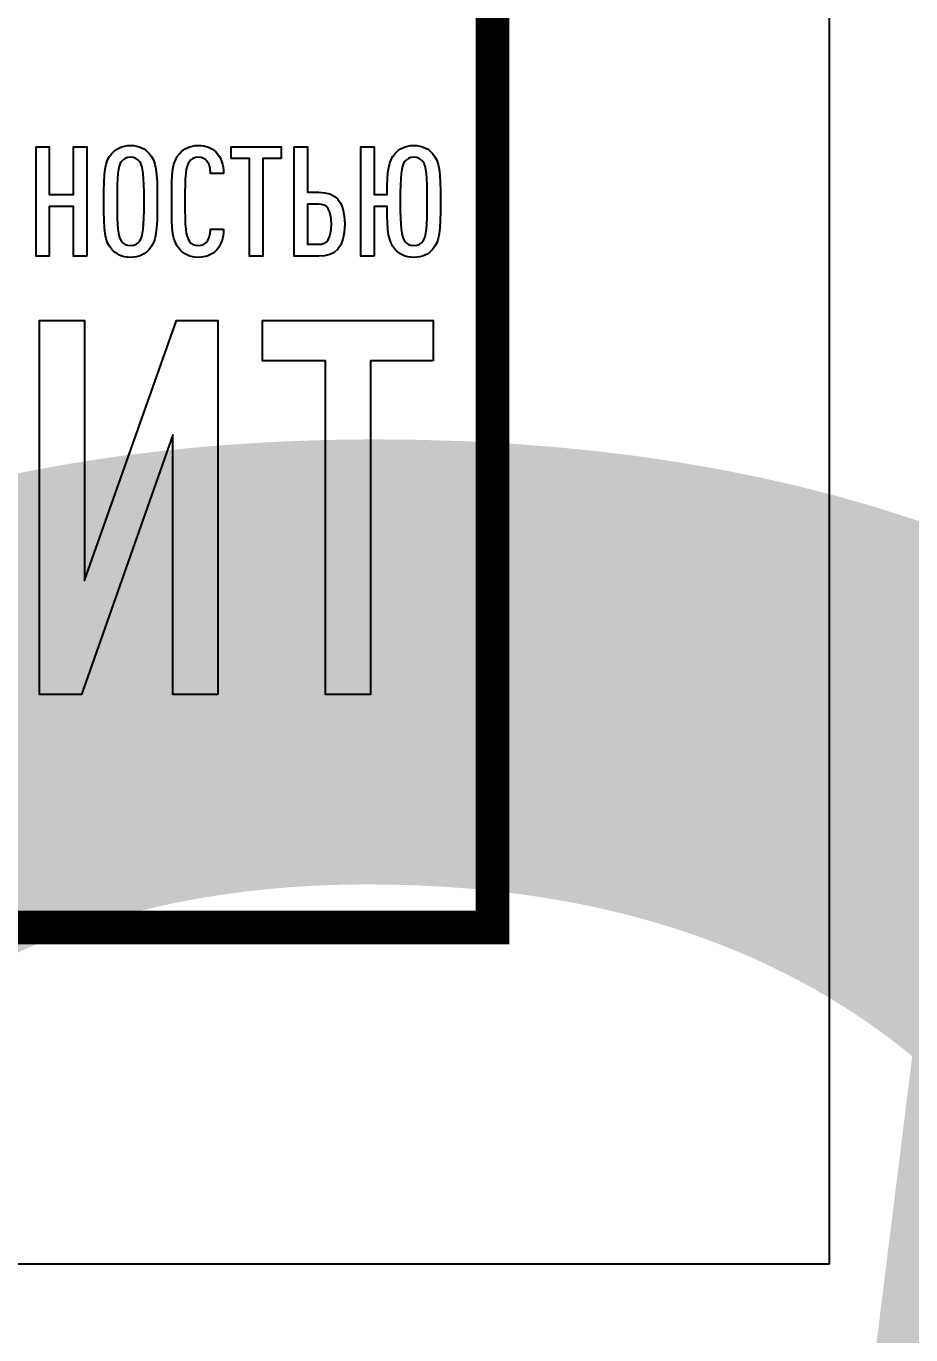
# Model space of a CAD drawing. Header units: metres. Extents: x 1981 to 7362, y 1229 to 3678.
# Drawn here: x 5441.92 to 5455.06, y 1981.54 to 2000.98 of the extents above; entities that cross this region are included whole.
import ezdxf
from ezdxf.enums import TextEntityAlignment as Align

# ---------------------------------------------------------------- set-up
doc = ezdxf.new("R2018")
doc.units = ezdxf.units.M
doc.layers.add('layer 1', color=7, linetype='Continuous')
doc.layers.add('Форматы', color=7, linetype='Continuous')
doc.styles.add('GOST-2.304_Type-B', font='GOST Common.ttf')
doc.styles.get("Standard").update_dxf_attribs({"font": 'GOST Common.ttf'})

# ---------------------------------------------------------------- blocks, each defined once
blk = doc.blocks.new('*U142')
at = {"style": 'GOST-2.304_Type-B'}
blk.add_attdef('РАЗРАБОТАЛ', text='', height=2.5, dxfattribs=at).set_placement((40.501, -264.224), align=Align.MIDDLE_LEFT)
at = {"style": 'GOST-2.304_Type-B', "flags": 8}
for tag, height, p in [('ДАТА', 2.5, (80.074, -264.402)), ('ЛИСТ', 3, (176.388, -271.915)), ('ЛИСТОВ', 3, (193.888, -271.915)), ('ФОРМАТ', 3, (170.972, -294.745))]:
    blk.add_attdef(tag, text='', height=height, dxfattribs=at).set_placement(p, align=Align.MIDDLE_CENTER)
at = {"style": 'GOST-2.304_Type-B'}
blk.add_attdef('ПРОВЕРИЛ', (40.749, -270.729), '', height=2.5, dxfattribs=at)
at = {"lineweight": 30, "flags": 104}
for tag, p in [('ТЕПЛОВЫЕ_СЕТИ', (120, -269.5)), ('ИМЯ_ЧЕРТЕЖА', (120, -284.5))]:
    blk.add_attdef(tag, text='', height=3, dxfattribs=at).set_placement(p, align=Align.MIDDLE_CENTER)
blk = doc.blocks.new('*U143')
at = {"style": 'GOST-2.304_Type-B'}
blk.add_attdef('РАЗРАБОТАЛ', text='', height=2.5, dxfattribs=at).set_placement((250.501, -264.224), align=Align.MIDDLE_LEFT)
at = {"style": 'GOST-2.304_Type-B', "flags": 8}
for tag, height, p in [('ДАТА', 2.5, (290.074, -264.402)), ('ЛИСТ', 3, (386.388, -271.915)), ('ЛИСТОВ', 3, (403.888, -271.915)), ('ФОРМАТ', 3, (380.972, -294.745))]:
    blk.add_attdef(tag, text='', height=height, dxfattribs=at).set_placement(p, align=Align.MIDDLE_CENTER)
at = {"style": 'GOST-2.304_Type-B'}
blk.add_attdef('ПРОВЕРИЛ', (250.749, -270.729), '', height=2.5, dxfattribs=at)
at = {"lineweight": 30, "flags": 104}
for tag, p in [('ТЕПЛОВЫЕ_СЕТИ', (330, -269.5)), ('ИМЯ_ЧЕРТЕЖА', (330, -284.5))]:
    blk.add_attdef(tag, text='', height=3, dxfattribs=at).set_placement(p, align=Align.MIDDLE_CENTER)
blk = doc.blocks.new('Лого')
at = {"layer": 'layer 1', "color": 159}
for points, knots in [([(9.0238, 1.9399), (9.0238, 1.9399), (9.0238, 2.3015), (9.0238, 2.3015), (9.0238, 2.3015), (9.0238, 2.3015), (8.9801, 2.3015), (8.9801, 2.3015), (8.9801, 2.3015), (8.9801, 2.3015), (8.9801, 2.1436), (8.9801, 2.1436), (8.9801, 2.1436), (8.9801, 2.1436), (8.8998, 2.1436), (8.8998, 2.1436), (8.8998, 2.1436), (8.8998, 2.1436), (8.8998, 2.3015), (8.8998, 2.3015), (8.8998, 2.3015), (8.8998, 2.3015), (8.8561, 2.3015), (8.8561, 2.3015), (8.8561, 2.3015), (8.8561, 2.3015), (8.8561, 1.9399), (8.8561, 1.9399), (8.8561, 1.9399), (8.8561, 1.9399), (8.8998, 1.9399), (8.8998, 1.9399), (8.8998, 1.9399), (8.8998, 1.9399), (8.8998, 2.1039), (8.8998, 2.1039), (8.8998, 2.1039), (8.8998, 2.1039), (8.9801, 2.1039), (8.9801, 2.1039), (8.9801, 2.1039), (8.9801, 2.1039), (8.9801, 1.9399), (8.9801, 1.9399), (8.9801, 1.9399), (8.9801, 1.9399), (9.0238, 1.9399), (9.0238, 1.9399)], [0, 0, 0, 0, 0.076923, 0.076923, 0.076923, 0.076923, 0.153846, 0.153846, 0.153846, 0.153846, 0.230769, 0.230769, 0.230769, 0.230769, 0.307692, 0.307692, 0.307692, 0.307692, 0.384615, 0.384615, 0.384615, 0.384615, 0.461538, 0.461538, 0.461538, 0.461538, 0.538462, 0.538462, 0.538462, 0.538462, 0.615385, 0.615385, 0.615385, 0.615385, 0.692308, 0.692308, 0.692308, 0.692308, 0.769231, 0.769231, 0.769231, 0.769231, 0.846154, 0.846154, 0.846154, 0.846154, 1, 1, 1, 1]), ([(9.2569, 2.1207), (9.2569, 2.2208), (9.2538, 2.2533), (9.2305, 2.2792), (9.2305, 2.2792), (9.2163, 2.2949), (9.197, 2.3056), (9.1685, 2.3056), (9.1685, 2.3056), (9.1401, 2.3056), (9.1208, 2.2949), (9.1065, 2.2792), (9.1065, 2.2792), (9.0832, 2.2533), (9.0801, 2.2208), (9.0801, 2.1207), (9.0801, 2.1207), (9.0801, 2.0206), (9.0832, 1.9881), (9.1065, 1.9622), (9.1065, 1.9622), (9.1208, 1.9465), (9.1401, 1.9358), (9.1685, 1.9358), (9.1685, 1.9358), (9.197, 1.9358), (9.2163, 1.9465), (9.2305, 1.9622), (9.2305, 1.9622), (9.2538, 1.9881), (9.2569, 2.0206), (9.2569, 2.1207)], [0, 0, 0, 0, 0.111111, 0.111111, 0.111111, 0.111111, 0.222222, 0.222222, 0.222222, 0.222222, 0.333333, 0.333333, 0.333333, 0.333333, 0.444444, 0.444444, 0.444444, 0.444444, 0.555556, 0.555556, 0.555556, 0.555556, 0.666667, 0.666667, 0.666667, 0.666667, 0.777778, 0.777778, 0.777778, 0.777778, 1, 1, 1, 1]), ([(9.4763, 2.0293), (9.4763, 2.0293), (9.4331, 2.0293), (9.4331, 2.0293), (9.4331, 2.0293), (9.4326, 2.014), (9.4296, 1.9983), (9.4215, 1.9876), (9.4215, 1.9876), (9.4159, 1.9805), (9.4067, 1.9749), (9.393, 1.9749), (9.393, 1.9749), (9.3788, 1.9749), (9.3691, 1.9805), (9.363, 1.9886), (9.363, 1.9886), (9.3504, 2.0059), (9.3483, 2.0349), (9.3483, 2.1207), (9.3483, 2.1207), (9.3483, 2.2065), (9.3504, 2.2355), (9.363, 2.2528), (9.363, 2.2528), (9.3691, 2.2609), (9.3788, 2.2665), (9.393, 2.2665), (9.393, 2.2665), (9.4067, 2.2665), (9.4159, 2.2609), (9.4215, 2.2538), (9.4215, 2.2538), (9.4301, 2.2431), (9.4326, 2.2279), (9.4331, 2.2126), (9.4331, 2.2126), (9.4331, 2.2126), (9.4763, 2.2126), (9.4763, 2.2126), (9.4763, 2.2126), (9.4758, 2.2421), (9.4672, 2.268), (9.4504, 2.2843), (9.4504, 2.2843), (9.4362, 2.298), (9.4184, 2.3056), (9.393, 2.3056), (9.393, 2.3056), (9.3646, 2.3056), (9.3448, 2.2949), (9.331, 2.2792), (9.331, 2.2792), (9.3072, 2.2517), (9.3046, 2.2208), (9.3046, 2.1207), (9.3046, 2.1207), (9.3046, 2.0206), (9.3072, 1.9897), (9.331, 1.9622), (9.331, 1.9622), (9.3448, 1.9465), (9.3646, 1.9358), (9.393, 1.9358), (9.393, 1.9358), (9.4169, 1.9358), (9.4347, 1.9429), (9.4489, 1.9556), (9.4489, 1.9556), (9.4667, 1.9719), (9.4758, 1.9988), (9.4763, 2.0293)], [0, 0, 0, 0, 0.052632, 0.052632, 0.052632, 0.052632, 0.105263, 0.105263, 0.105263, 0.105263, 0.157895, 0.157895, 0.157895, 0.157895, 0.210526, 0.210526, 0.210526, 0.210526, 0.263158, 0.263158, 0.263158, 0.263158, 0.315789, 0.315789, 0.315789, 0.315789, 0.368421, 0.368421, 0.368421, 0.368421, 0.421053, 0.421053, 0.421053, 0.421053, 0.473684, 0.473684, 0.473684, 0.473684, 0.526316, 0.526316, 0.526316, 0.526316, 0.578947, 0.578947, 0.578947, 0.578947, 0.631579, 0.631579, 0.631579, 0.631579, 0.684211, 0.684211, 0.684211, 0.684211, 0.736842, 0.736842, 0.736842, 0.736842, 0.789474, 0.789474, 0.789474, 0.789474, 0.842105, 0.842105, 0.842105, 0.842105, 0.894737, 0.894737, 0.894737, 0.894737, 1, 1, 1, 1]), ([(9.6663, 2.2624), (9.6663, 2.2624), (9.6663, 2.3015), (9.6663, 2.3015), (9.6663, 2.3015), (9.6663, 2.3015), (9.5012, 2.3015), (9.5012, 2.3015), (9.5012, 2.3015), (9.5012, 2.3015), (9.5012, 2.2624), (9.5012, 2.2624), (9.5012, 2.2624), (9.5012, 2.2624), (9.5622, 2.2624), (9.5622, 2.2624), (9.5622, 2.2624), (9.5622, 2.2624), (9.5622, 1.9399), (9.5622, 1.9399), (9.5622, 1.9399), (9.5622, 1.9399), (9.6058, 1.9399), (9.6058, 1.9399), (9.6058, 1.9399), (9.6058, 1.9399), (9.6058, 2.2624), (9.6058, 2.2624), (9.6058, 2.2624), (9.6058, 2.2624), (9.6663, 2.2624), (9.6663, 2.2624)], [0, 0, 0, 0, 0.111111, 0.111111, 0.111111, 0.111111, 0.222222, 0.222222, 0.222222, 0.222222, 0.333333, 0.333333, 0.333333, 0.333333, 0.444444, 0.444444, 0.444444, 0.444444, 0.555556, 0.555556, 0.555556, 0.555556, 0.666667, 0.666667, 0.666667, 0.666667, 0.777778, 0.777778, 0.777778, 0.777778, 1, 1, 1, 1]), ([(9.8766, 2.0455), (9.8766, 2.1253), (9.8456, 2.1507), (9.7907, 2.1507), (9.7907, 2.1507), (9.7907, 2.1507), (9.7531, 2.1507), (9.7531, 2.1507), (9.7531, 2.1507), (9.7531, 2.1507), (9.7531, 2.3015), (9.7531, 2.3015), (9.7531, 2.3015), (9.7531, 2.3015), (9.7095, 2.3015), (9.7095, 2.3015), (9.7095, 2.3015), (9.7095, 2.3015), (9.7095, 1.9399), (9.7095, 1.9399), (9.7095, 1.9399), (9.7095, 1.9399), (9.7907, 1.9399), (9.7907, 1.9399), (9.7907, 1.9399), (9.8451, 1.9399), (9.8766, 1.9658), (9.8766, 2.0455)], [0, 0, 0, 0, 0.125, 0.125, 0.125, 0.125, 0.25, 0.25, 0.25, 0.25, 0.375, 0.375, 0.375, 0.375, 0.5, 0.5, 0.5, 0.5, 0.625, 0.625, 0.625, 0.625, 0.75, 0.75, 0.75, 0.75, 1, 1, 1, 1]), ([(9.9741, 1.9399), (9.9741, 1.9399), (9.9741, 2.1039), (9.9741, 2.1039), (9.9741, 2.1039), (9.9741, 2.1039), (10.0167, 2.1039), (10.0167, 2.1039), (10.0167, 2.1039), (10.0173, 2.0171), (10.0213, 1.9876), (10.0432, 1.9622), (10.0432, 1.9622), (10.0569, 1.9465), (10.0767, 1.9358), (10.1051, 1.9358), (10.1051, 1.9358), (10.1336, 1.9358), (10.1529, 1.946), (10.1671, 1.9622), (10.1671, 1.9622), (10.1905, 1.9892), (10.1935, 2.0206), (10.1935, 2.1207), (10.1935, 2.1207), (10.1935, 2.2208), (10.191, 2.2512), (10.1671, 2.2792), (10.1671, 2.2792), (10.1534, 2.2949), (10.1336, 2.3056), (10.1051, 2.3056), (10.1051, 2.3056), (10.0767, 2.3056), (10.0569, 2.2949), (10.0432, 2.2792), (10.0432, 2.2792), (10.0218, 2.2543), (10.0173, 2.2253), (10.0167, 2.1436), (10.0167, 2.1436), (10.0167, 2.1436), (9.9741, 2.1436), (9.9741, 2.1436), (9.9741, 2.1436), (9.9741, 2.1436), (9.9741, 2.3015), (9.9741, 2.3015), (9.9741, 2.3015), (9.9741, 2.3015), (9.9304, 2.3015), (9.9304, 2.3015), (9.9304, 2.3015), (9.9304, 2.3015), (9.9304, 1.9399), (9.9304, 1.9399), (9.9304, 1.9399), (9.9304, 1.9399), (9.9741, 1.9399), (9.9741, 1.9399)], [0, 0, 0, 0, 0.0625, 0.0625, 0.0625, 0.0625, 0.125, 0.125, 0.125, 0.125, 0.1875, 0.1875, 0.1875, 0.1875, 0.25, 0.25, 0.25, 0.25, 0.3125, 0.3125, 0.3125, 0.3125, 0.375, 0.375, 0.375, 0.375, 0.4375, 0.4375, 0.4375, 0.4375, 0.5, 0.5, 0.5, 0.5, 0.5625, 0.5625, 0.5625, 0.5625, 0.625, 0.625, 0.625, 0.625, 0.6875, 0.6875, 0.6875, 0.6875, 0.75, 0.75, 0.75, 0.75, 0.8125, 0.8125, 0.8125, 0.8125, 0.875, 0.875, 0.875, 0.875, 1, 1, 1, 1]), ([(9.2132, 2.1207), (9.2132, 2.0349), (9.2107, 2.0059), (9.198, 1.9886), (9.198, 1.9886), (9.1919, 1.9805), (9.1827, 1.9749), (9.1685, 1.9749), (9.1685, 1.9749), (9.1543, 1.9749), (9.1446, 1.9805), (9.1385, 1.9886), (9.1385, 1.9886), (9.1259, 2.0059), (9.1238, 2.0349), (9.1238, 2.1207), (9.1238, 2.1207), (9.1238, 2.2065), (9.1259, 2.2355), (9.1385, 2.2528), (9.1385, 2.2528), (9.1446, 2.2609), (9.1543, 2.2665), (9.1685, 2.2665), (9.1685, 2.2665), (9.1827, 2.2665), (9.1919, 2.2609), (9.198, 2.2528), (9.198, 2.2528), (9.2107, 2.2355), (9.2132, 2.2065), (9.2132, 2.1207)], [0, 0, 0, 0, 0.111111, 0.111111, 0.111111, 0.111111, 0.222222, 0.222222, 0.222222, 0.222222, 0.333333, 0.333333, 0.333333, 0.333333, 0.444444, 0.444444, 0.444444, 0.444444, 0.555556, 0.555556, 0.555556, 0.555556, 0.666667, 0.666667, 0.666667, 0.666667, 0.777778, 0.777778, 0.777778, 0.777778, 1, 1, 1, 1]), ([(10.1498, 2.1207), (10.1498, 2.0349), (10.1478, 2.0059), (10.1346, 1.9886), (10.1346, 1.9886), (10.1285, 1.9805), (10.1193, 1.9749), (10.1051, 1.9749), (10.1051, 1.9749), (10.0909, 1.9749), (10.0818, 1.9805), (10.0757, 1.9886), (10.0757, 1.9886), (10.0625, 2.0059), (10.0604, 2.0349), (10.0604, 2.1207), (10.0604, 2.1207), (10.0604, 2.2065), (10.0625, 2.2355), (10.0757, 2.2528), (10.0757, 2.2528), (10.0818, 2.2609), (10.0909, 2.2665), (10.1051, 2.2665), (10.1051, 2.2665), (10.1193, 2.2665), (10.1285, 2.2609), (10.1346, 2.2528), (10.1346, 2.2528), (10.1478, 2.2355), (10.1498, 2.2065), (10.1498, 2.1207)], [0, 0, 0, 0, 0.111111, 0.111111, 0.111111, 0.111111, 0.222222, 0.222222, 0.222222, 0.222222, 0.333333, 0.333333, 0.333333, 0.333333, 0.444444, 0.444444, 0.444444, 0.444444, 0.555556, 0.555556, 0.555556, 0.555556, 0.666667, 0.666667, 0.666667, 0.666667, 0.777778, 0.777778, 0.777778, 0.777778, 1, 1, 1, 1]), ([(9.8329, 2.0455), (9.8329, 1.9968), (9.8187, 1.979), (9.7902, 1.979), (9.7902, 1.979), (9.7902, 1.979), (9.7531, 1.979), (9.7531, 1.979), (9.7531, 1.979), (9.7531, 1.979), (9.7531, 2.1116), (9.7531, 2.1116), (9.7531, 2.1116), (9.7531, 2.1116), (9.7902, 2.1116), (9.7902, 2.1116), (9.7902, 2.1116), (9.8187, 2.1116), (9.8329, 2.0938), (9.8329, 2.0455)], [0, 0, 0, 0, 0.166667, 0.166667, 0.166667, 0.166667, 0.333333, 0.333333, 0.333333, 0.333333, 0.5, 0.5, 0.5, 0.5, 0.666667, 0.666667, 0.666667, 0.666667, 1, 1, 1, 1]), ([(9.4574, 0.4914), (9.4574, 0.4914), (9.4574, 1.7272), (9.4574, 1.7272), (9.4574, 1.7272), (9.4574, 1.7272), (9.3202, 1.7272), (9.3202, 1.7272), (9.3202, 1.7272), (9.3202, 1.7272), (9.0165, 0.8681), (9.0165, 0.8681), (9.0165, 0.8681), (9.0165, 0.8681), (9.0165, 1.7272), (9.0165, 1.7272), (9.0165, 1.7272), (9.0165, 1.7272), (8.8673, 1.7272), (8.8673, 1.7272), (8.8673, 1.7272), (8.8673, 1.7272), (8.8673, 0.4914), (8.8673, 0.4914), (8.8673, 0.4914), (8.8673, 0.4914), (9.0061, 0.4914), (9.0061, 0.4914), (9.0061, 0.4914), (9.0061, 0.4914), (9.3081, 1.3488), (9.3081, 1.3488), (9.3081, 1.3488), (9.3081, 1.3488), (9.3081, 0.4914), (9.3081, 0.4914), (9.3081, 0.4914), (9.3081, 0.4914), (9.4574, 0.4914), (9.4574, 0.4914)], [0, 0, 0, 0, 0.090909, 0.090909, 0.090909, 0.090909, 0.181818, 0.181818, 0.181818, 0.181818, 0.272727, 0.272727, 0.272727, 0.272727, 0.363636, 0.363636, 0.363636, 0.363636, 0.454545, 0.454545, 0.454545, 0.454545, 0.545455, 0.545455, 0.545455, 0.545455, 0.636364, 0.636364, 0.636364, 0.636364, 0.727273, 0.727273, 0.727273, 0.727273, 0.818182, 0.818182, 0.818182, 0.818182, 1, 1, 1, 1]), ([(10.169, 1.5935), (10.169, 1.5935), (10.169, 1.7272), (10.169, 1.7272), (10.169, 1.7272), (10.169, 1.7272), (9.6049, 1.7272), (9.6049, 1.7272), (9.6049, 1.7272), (9.6049, 1.7272), (9.6049, 1.5935), (9.6049, 1.5935), (9.6049, 1.5935), (9.6049, 1.5935), (9.8132, 1.5935), (9.8132, 1.5935), (9.8132, 1.5935), (9.8132, 1.5935), (9.8132, 0.4914), (9.8132, 0.4914), (9.8132, 0.4914), (9.8132, 0.4914), (9.9624, 0.4914), (9.9624, 0.4914), (9.9624, 0.4914), (9.9624, 0.4914), (9.9624, 1.5935), (9.9624, 1.5935), (9.9624, 1.5935), (9.9624, 1.5935), (10.169, 1.5935), (10.169, 1.5935)], [0, 0, 0, 0, 0.111111, 0.111111, 0.111111, 0.111111, 0.222222, 0.222222, 0.222222, 0.222222, 0.333333, 0.333333, 0.333333, 0.333333, 0.444444, 0.444444, 0.444444, 0.444444, 0.555556, 0.555556, 0.555556, 0.555556, 0.666667, 0.666667, 0.666667, 0.666667, 0.777778, 0.777778, 0.777778, 0.777778, 1, 1, 1, 1])]:
    blk.add_open_spline(points, degree=3, knots=knots, dxfattribs=at)
blk = doc.blocks.new('*U144')
blk.add_lwpolyline([(0, 594), (420, 594), (420, -297), (0, -297)], close=True)
at = {"const_width": 0.5}
blk.add_lwpolyline([(20, 589), (415, 589), (415, -292), (20, -292)], close=True, dxfattribs=at)
at = {"xscale": 4.492609629394886, "yscale": 4.492609629394886, "zscale": 4.492609629394886}
blk.add_blockref('Лого', (368.434, -290.745), dxfattribs=at)
at = {"style": 'GOST-2.304_Type-B'}
blk.add_attdef('РАЗРАБОТАЛ', text='', height=2.5, dxfattribs=at).set_placement((250.501, -264.224), align=Align.MIDDLE_LEFT)
at = {"style": 'GOST-2.304_Type-B', "flags": 8}
for tag, height, p in [('ДАТА', 2.5, (290.074, -264.402)), ('ЛИСТ', 3, (386.388, -271.915)), ('ЛИСТОВ', 3, (403.888, -271.915)), ('ФОРМАТ', 3, (380.972, -294.745))]:
    blk.add_attdef(tag, text='', height=height, dxfattribs=at).set_placement(p, align=Align.MIDDLE_CENTER)
at = {"style": 'GOST-2.304_Type-B'}
blk.add_attdef('ПРОВЕРИЛ', (250.749, -270.729), '', height=2.5, dxfattribs=at)
at = {"lineweight": 30, "flags": 104}
for tag, p in [('ТЕПЛОВЫЕ_СЕТИ', (330, -269.5)), ('ИМЯ_ЧЕРТЕЖА', (330, -284.5))]:
    blk.add_attdef(tag, text='', height=3, dxfattribs=at).set_placement(p, align=Align.MIDDLE_CENTER)
blk = doc.blocks.new('*U145')
at = {"style": 'GOST-2.304_Type-B'}
blk.add_attdef('РАЗРАБОТАЛ', text='', height=2.5, dxfattribs=at).set_placement((424.501, -264.224), align=Align.MIDDLE_LEFT)
at = {"style": 'GOST-2.304_Type-B', "flags": 8}
for tag, height, p in [('ДАТА', 2.5, (464.074, -264.402)), ('ЛИСТ', 3, (560.388, -271.915)), ('ЛИСТОВ', 3, (577.888, -271.915)), ('ФОРМАТ', 3, (554.972, -294.745))]:
    blk.add_attdef(tag, text='', height=height, dxfattribs=at).set_placement(p, align=Align.MIDDLE_CENTER)
at = {"style": 'GOST-2.304_Type-B'}
blk.add_attdef('ПРОВЕРИЛ', (424.749, -270.729), '', height=2.5, dxfattribs=at)
at = {"lineweight": 30, "flags": 104}
for tag, p in [('ТЕПЛОВЫЕ_СЕТИ', (504, -269.5)), ('ИМЯ_ЧЕРТЕЖА', (504, -284.5))]:
    blk.add_attdef(tag, text='', height=3, dxfattribs=at).set_placement(p, align=Align.MIDDLE_CENTER)

msp = doc.modelspace()

# ---------------------------------------------------------------- block references
at = {"layer": 'Форматы'}
ref = msp.add_blockref('*U144', (5033.849, 2279.592), dxfattribs=at)
lines = msp.add_mtext('Спецификация оборудования, \\Pизделий и материалов', dxfattribs={"layer": '0', "insert": (5363.849, 1995.092), "char_height": 70, "attachment_point": 1})
ref.add_attrib('ИМЯ_ЧЕРТЕЖА', '', (5363.849, 1995.092), dxfattribs={"flags": 104}).embed_mtext(lines)
lines = msp.add_mtext('Тепломеханические решения тепловых сетей', dxfattribs={"layer": '0', "insert": (5363.849, 2010.092), "char_height": 70, "attachment_point": 1})
ref.add_attrib('ТЕПЛОВЫЕ_СЕТИ', '', (5363.849, 2010.092), dxfattribs={"flags": 104}).embed_mtext(lines)
ref = msp.add_blockref('*U145', (4087.543, 2263.953), dxfattribs=at)
lines = msp.add_mtext('Тепломеханические решения тепловых сетей', dxfattribs={"layer": '0', "insert": (4591.543, 1994.453), "char_height": 70, "attachment_point": 1})
ref.add_attrib('ТЕПЛОВЫЕ_СЕТИ', '', (4591.543, 1994.453), dxfattribs={"flags": 104}).embed_mtext(lines)
ref = msp.add_blockref('*U142', (2943.994, 2279.592), dxfattribs=at)
lines = msp.add_mtext('Общие указания по пожарной безопасности и защите окружающей среды', dxfattribs={"layer": '0', "insert": (3063.994, 1995.092), "char_height": 70, "attachment_point": 1})
ref.add_attrib('ИМЯ_ЧЕРТЕЖА', '', (3063.994, 1995.092), dxfattribs={"flags": 104}).embed_mtext(lines)
ref = msp.add_blockref('*U143', (3648.421, 2279.592), dxfattribs=at)
lines = msp.add_mtext('Тепломеханические решения тепловых сетей', dxfattribs={"layer": '0', "insert": (3978.421, 2010.092), "char_height": 70, "attachment_point": 1})
ref.add_attrib('ТЕПЛОВЫЕ_СЕТИ', '', (3978.421, 2010.092), dxfattribs={"flags": 104}).embed_mtext(lines)

doc.saveas('drawing.dxf')
